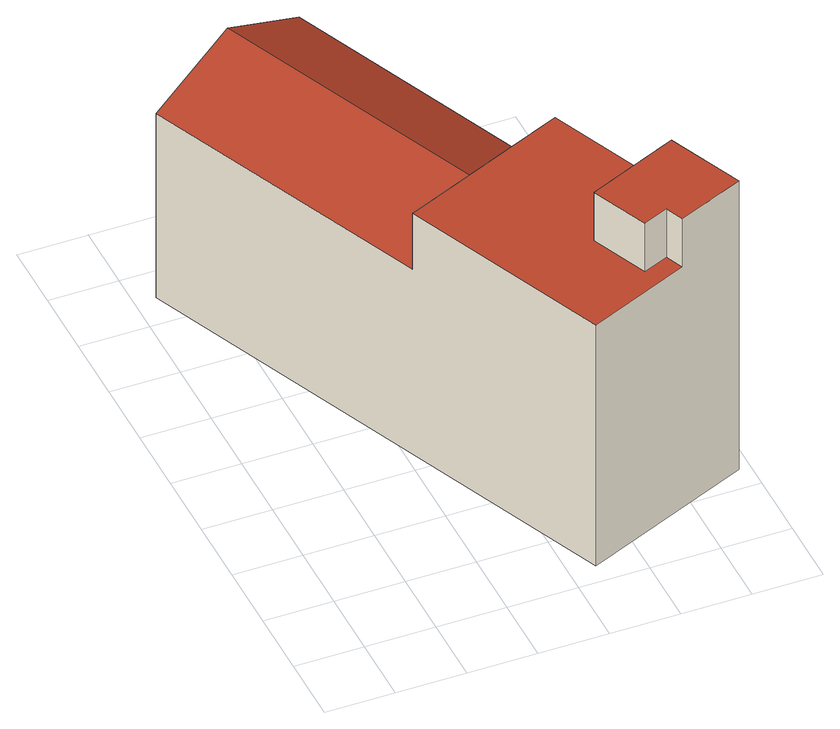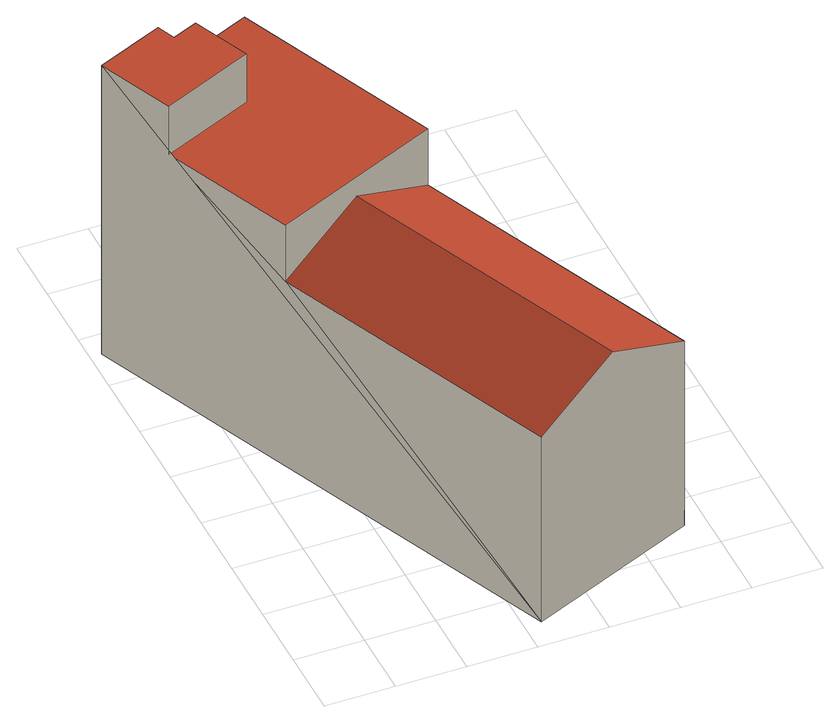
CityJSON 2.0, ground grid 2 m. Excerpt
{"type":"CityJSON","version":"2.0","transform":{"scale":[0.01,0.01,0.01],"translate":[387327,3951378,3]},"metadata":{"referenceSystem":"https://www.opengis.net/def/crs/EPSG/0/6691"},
"CityObjects":{
"building1":{"type":"Building","attributes":{"13+区市町村コード+大字・町コード+町・丁目コード":"13101056002","class":"3002","measuredHeight":9.7,"storeysAboveGround":2,"storeysBelowGround":0,"usage":"415","大字・町コード":"56","延べ面積換算係数":"1","町・丁目コード":"2"},"address":[{"country":"日本","locality":"東京都千代田区神田三崎町二丁目"}],"geometry":[{"type":"Solid","lod":"2","boundaries":[[[[0,1,2,3]],[[4,5,6,7,8,9]],[[10,11,12,13,14,15,16,17]],[[18,19,20,21]],[[22,19,18,23]],[[11,23,12]],[[21,20,3,2,14,13]],[[8,1,0]],[[11,0,23]],[[8,7,15,14,2,1]],[[15,7,6,16]],[[16,6,5,17]],[[17,5,4,10]],[[11,9,8]],[[10,4,9,11]],[[18,21,13,12,23]],[[0,22,23]],[[3,20,19,22,0]],[[11,8,0]]]],"semantics":{"surfaces":[{"type":"GroundSurface"},{"type":"RoofSurface"},{"type":"WallSurface"}],"values":[[0,1,1,1,1,2,2,2,2,2,2,2,2,2,2,2,2,2,2]]}}]}
},
"vertices":[
[552,1710,29],[1167,274,29],[676,63,29],[61,1500,29],[806,379,998],[877,213,998],[951,244,998],[973,191,998],[1167,274,998],[1072,493,998],[806,379,836],[1072,493,836],[910,873,836],[419,663,836],[676,63,836],[973,191,836],[951,244,836],[877,213,836],[665,768,773],[306,1605,773],[61,1500,648],[419,663,648],[552,1710,648],[910,873,648]
]}
